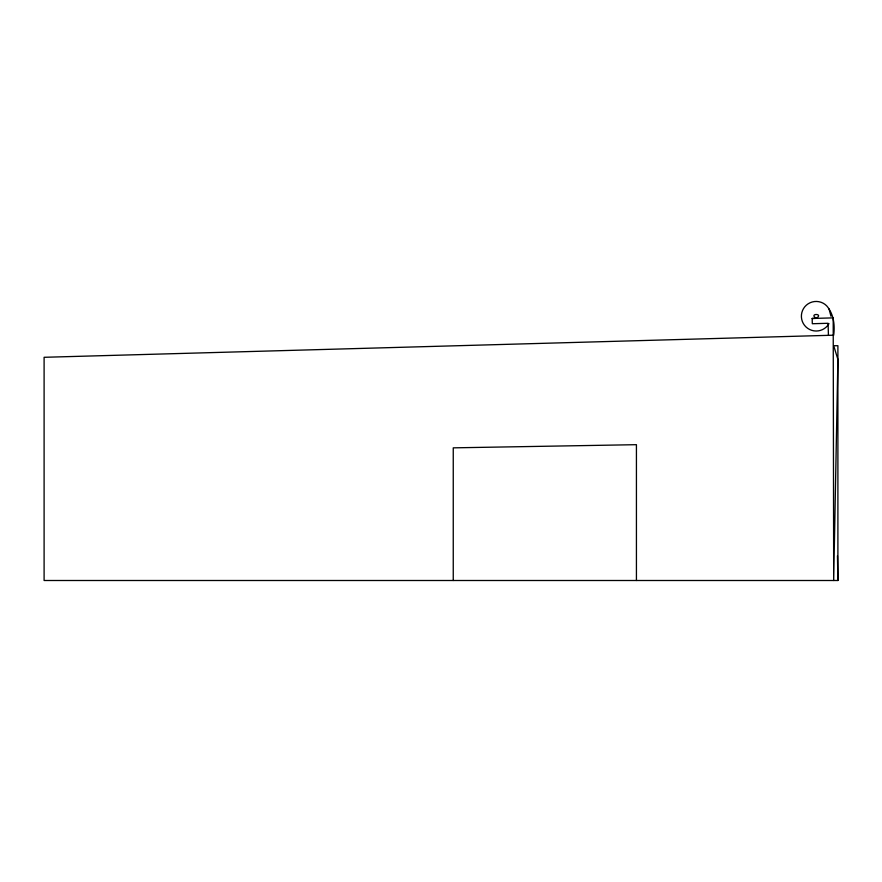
<?xml version="1.0" encoding="UTF-8"?>
<svg xmlns="http://www.w3.org/2000/svg" width="882" height="882" viewBox="0 0 882 882"><rect width="100%" height="100%" fill="white"/><g stroke="black" fill="none" stroke-linecap="round" stroke-linejoin="round"><path stroke-width="1.32" d="M816.247 318.347C824.328 313.209 808.155 313.209 816.247 318.347L812.157 318.468L812.311 323.727L828.088 323.286L828.43 335.347M812.157 318.468L833.203 317.873L833.688 580.499L837.9 359.404L833.688 345.722L837.9 345.722L837.9 580.499L44.1 580.499L44.1 357.298L833.688 335.193C835.045 324.984 833.644 313.838 826.666 305.822A14.796 14.796 0 0 0 804.836 306.727A14.796 14.796 0 0 0 807.703 328.347A14.796 14.796 0 0 0 829.003 323.617M829.003 308.876L830.987 316.241M837.459 555.781L837.9 580.499M636.429 580.499L636.429 444.682L453.249 447.847L453.249 580.499"/></g></svg>
